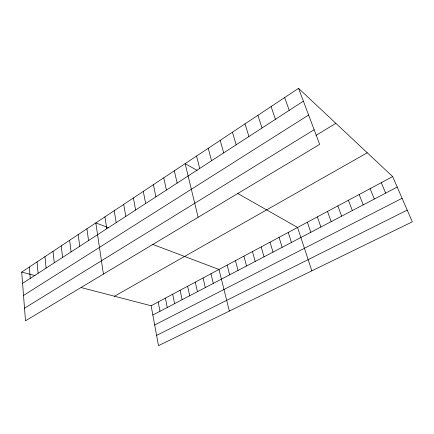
<?xml version="1.0" encoding="UTF-8"?>
<svg xmlns="http://www.w3.org/2000/svg" width="434" height="434" viewBox="0 0 434 434"><rect width="100%" height="100%" fill="white"/><g stroke="black" fill="none" stroke-linecap="round" stroke-linejoin="round"><path stroke-width="0.65" d="M298.554 88.346L319.679 144.381L25.497 320.824L21.7 272.096L298.554 88.346L392.661 176.6L412.3 221.828L158.486 345.654L151.13 305.758L81.163 287.563M22.579 283.369L303.388 101.165M23.523 295.467L308.607 115.021M24.516 308.2L314.145 129.706M315.936 135.451L335.84 123.31M114.473 296.227L367.256 152.779M151.13 305.758L392.661 176.6M152.844 315.046L397.202 187.059M154.672 324.979L402.079 198.289M156.593 335.384L407.211 210.11M21.7 272.096L35.045 275.568M108.733 227.774L95.827 222.897L103.422 274.087M152.372 244.277L218.991 269.471L229.353 311.08M197.15 170.437L185.139 163.618L198.121 217.293M237.355 193.266L297.572 227.454L311.845 270.838M381.269 182.692L385.658 193.108M370.099 188.665L374.336 199.038M359.146 194.524L363.236 204.853M348.399 200.269L352.348 210.555M337.853 205.911L341.661 216.148M327.502 211.445L331.18 221.638M284.65 97.574L289.234 110.344M317.341 216.881L320.894 227.031M271.098 106.569L275.449 119.29M307.364 222.213L310.793 232.32M257.888 115.335L262.022 128.003M288.23 232.445L291.431 242.46M245.009 123.885L248.926 136.498M279.057 237.355L282.143 247.326M270.035 242.177L273.013 252.105M232.445 132.224L236.161 144.782M261.165 246.919L264.046 256.803M252.447 251.579L255.225 261.425M220.19 140.356L223.705 152.86M243.875 256.163L246.555 265.966M208.222 148.298L211.559 160.748M235.445 260.677L238.033 270.431M227.15 265.109L229.646 274.82M196.548 156.05L199.7 168.441M210.967 273.762L213.284 283.391M203.069 277.988L205.304 287.568M174.322 170.801L177.148 183.072M195.295 282.143L197.448 291.686M187.645 286.234L189.718 295.733M163.748 177.815L166.417 190.038M180.115 290.265L182.112 299.715M153.403 184.683L155.925 196.846M172.699 294.225L174.625 303.643M165.397 298.131L167.253 307.5M143.285 191.399L145.667 203.503M158.209 301.977L159.994 311.303M133.384 197.969L135.63 210.013M123.695 204.398L125.811 216.387M114.213 210.696L116.198 222.62M104.925 216.859L106.791 228.723M86.919 228.81L88.558 240.555M78.191 234.604L79.72 246.29M69.635 240.279L71.062 251.91M61.248 245.845L62.577 257.416M53.029 251.302L54.261 262.809M44.968 256.651L46.107 268.103M37.064 261.897L38.111 273.29M29.306 267.046L30.271 278.378"/></g></svg>
